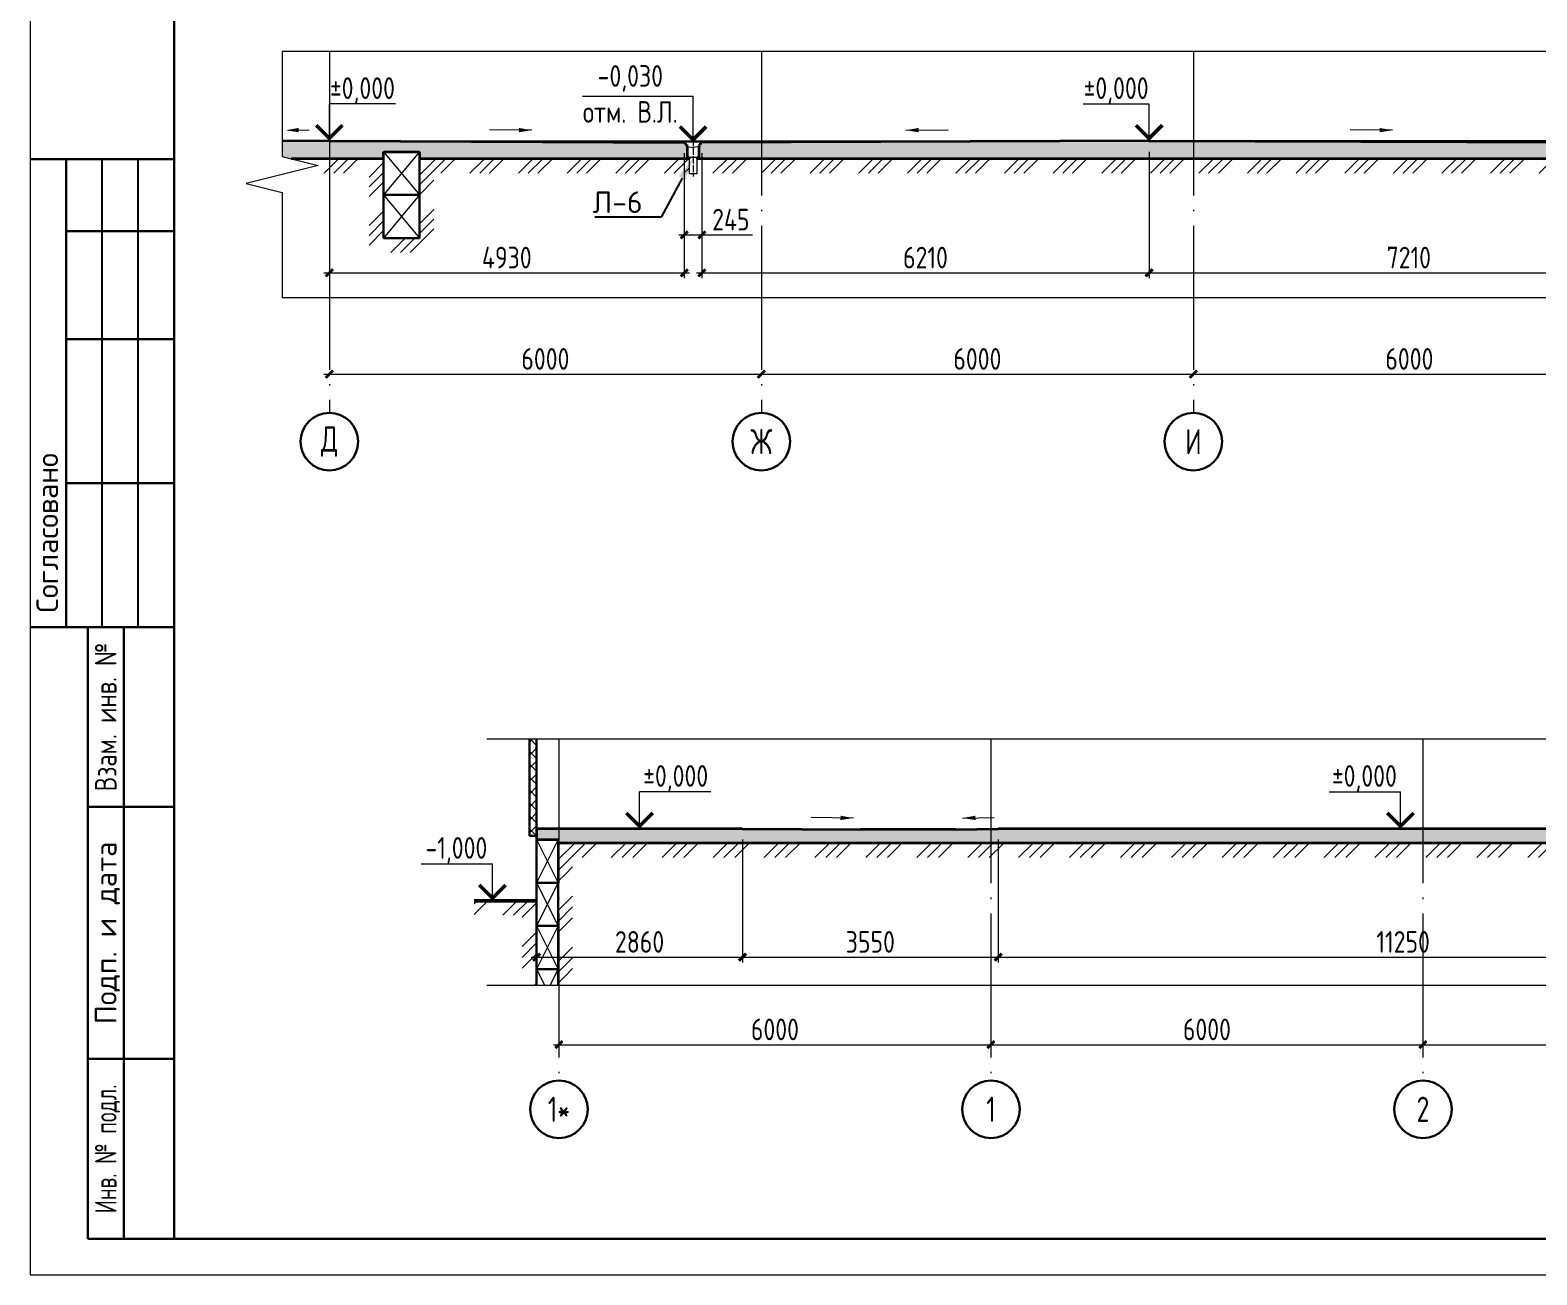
# Model space of a CAD drawing. Extents: x -965262 to 1142518, y -357520 to 71675.
# Drawn here: x 179668 to 200595, y -240088 to -222796 of the extents above; entities that cross this region are included whole.
import ezdxf
from ezdxf import colors
from ezdxf.entities.mleader import LeaderData, LeaderLine
from ezdxf.enums import TextEntityAlignment as Align
from ezdxf.math import Vec2, Vec3

# ---------------------------------------------------------------- set-up
doc = ezdxf.new("R2010")
doc.units = 0
doc.header["$LTSCALE"] = 10
doc.linetypes.add('DOTE', pattern=[2.42, 2, -0.2, 0.02, -0.2])
doc.layers.get('0').update_dxf_attribs({"linetype": 'CONTINUOUS', "lineweight": 30})
doc.layers.get('Defpoints').update_dxf_attribs({"linetype": 'CONTINUOUS'})
doc.layers.add('DOTE', color=7, linetype='DOTE', lineweight=9)
doc.layers.add('полы', color=3, linetype='CONTINUOUS', lineweight=35)
doc.styles.add('GOST 2.304', font='isocpeur.ttf', dxfattribs={"width": 0.75, "height": 250})
doc.styles.get("Standard").update_dxf_attribs({"font": 'isocpeur.ttf', "height": 300})
doc.styles.add('ГОСТ 2м', font='isocpeur.ttf', dxfattribs={"width": 0.8, "height": 250})
doc.dimstyles.new('ГОСТ 2м', dxfattribs={"dimtxt": 250, "dimasz": 100, "dimexe": 75, "dimexo": 150, "dimgap": 62.5, "dimtad": 1, "dimdec": 0, "dimtxsty": 'ГОСТ 2м', "dimblk": 'ARCHTICK', "dimcen": 150, "dimdle": 75, "dimclrd": 256, "dimclre": 256, "dimclrt": 256, "dimadec": 0, "dimazin": 0, "dimtfac": 1, "dimtdec": 0, "dimtmove": 0, "dimatfit": 3, "dimldrblk": 'OBLIQUE', "dimfxl": 1, "dimlwd": 15, "dimlwe": 15, "dimarcsym": 0})
pattern_1 = [(45, (-2833967.2, -81793.83), (707.10678, -4e-14), [1000]), (45, (-2833817.2, -81793.83), (707.10678, -4e-14), [1000]), (45, (-2833667.2, -81793.83), (707.10678, -4e-14), [1000])]

# ---------------------------------------------------------------- blocks, each defined once
blk = doc.blocks.new('_ArchTick')
at = {"color": 0, "linetype": 'ByBlock', "lineweight": 0, "const_width": 0.4}
blk.add_lwpolyline([(-0.5, -0.5), (0.5, 0.5)], dxfattribs=at)
blk = doc.blocks.new('*D1650')
at = {"lineweight": 15, "ltscale": 100, "transparency": 16777216}
for p, q in [((198937, -236890), (205087, -236890)), ((199012, -236740), (199012, -236815)), ((205012, -236740), (205012, -236815))]:
    blk.add_line(p, q, dxfattribs=at)
at = {"layer": 'Defpoints', "color": 0, "lineweight": 15, "ltscale": 100, "transparency": 16777216}
for p in [(199012, -236890), (205012, -236890), (205012, -236890)]:
    blk.add_point(p, dxfattribs=at)
at = {"lineweight": 15, "ltscale": 100, "transparency": 16777216, "xscale": 100, "yscale": 100, "zscale": 100, "rotation": 180}
blk.add_blockref('_ArchTick', (199012, -236890), dxfattribs=at)
at = {"lineweight": 15, "ltscale": 100, "transparency": 16777216, "xscale": 100, "yscale": 100, "zscale": 100}
blk.add_blockref('_ArchTick', (205012, -236890), dxfattribs=at)
at = {"lineweight": 15, "ltscale": 100, "transparency": 16777216, "insert": (202012, -236678), "char_height": 250, "attachment_point": 5, "style": 'ГОСТ 2м'}
blk.add_mtext('{\\H1.2x;6000}', dxfattribs=at)
blk = doc.blocks.new('_Oblique')
at = {"color": 0, "linetype": 'ByBlock', "lineweight": -2}
blk.add_line((-0.5, -0.5), (0.5, 0.5), dxfattribs=at)
blk = doc.blocks.new('*D1651')
at = {"lineweight": 15, "ltscale": 100, "transparency": 16777216}
for p, q in [((192937, -236890), (199087, -236890)), ((193012, -236740), (193012, -236815)), ((199012, -236740), (199012, -236815))]:
    blk.add_line(p, q, dxfattribs=at)
at = {"layer": 'Defpoints', "color": 0, "lineweight": 15, "ltscale": 100, "transparency": 16777216}
for p in [(193012, -236890), (199012, -236890), (199012, -236890)]:
    blk.add_point(p, dxfattribs=at)
at = {"lineweight": 15, "ltscale": 100, "transparency": 16777216, "xscale": 100, "yscale": 100, "zscale": 100, "rotation": 180}
blk.add_blockref('_ArchTick', (193012, -236890), dxfattribs=at)
at = {"lineweight": 15, "ltscale": 100, "transparency": 16777216, "xscale": 100, "yscale": 100, "zscale": 100}
blk.add_blockref('_ArchTick', (199012, -236890), dxfattribs=at)
at = {"lineweight": 15, "ltscale": 100, "transparency": 16777216, "insert": (196012, -236678), "char_height": 250, "attachment_point": 5, "style": 'ГОСТ 2м'}
blk.add_mtext('{\\H1.2x;6000}', dxfattribs=at)
blk = doc.blocks.new('*D1652')
at = {"lineweight": 15, "ltscale": 100, "transparency": 16777216}
for p, q in [((186937, -236890), (193087, -236890)), ((187012, -236740), (187012, -236815)), ((193012, -236740), (193012, -236815))]:
    blk.add_line(p, q, dxfattribs=at)
at = {"layer": 'Defpoints', "color": 0, "lineweight": 15, "ltscale": 100, "transparency": 16777216}
for p in [(187012, -236890), (193012, -236890), (193012, -236890)]:
    blk.add_point(p, dxfattribs=at)
at = {"lineweight": 15, "ltscale": 100, "transparency": 16777216, "xscale": 100, "yscale": 100, "zscale": 100, "rotation": 180}
blk.add_blockref('_ArchTick', (187012, -236890), dxfattribs=at)
at = {"lineweight": 15, "ltscale": 100, "transparency": 16777216, "xscale": 100, "yscale": 100, "zscale": 100}
blk.add_blockref('_ArchTick', (193012, -236890), dxfattribs=at)
at = {"lineweight": 15, "ltscale": 100, "transparency": 16777216, "insert": (190012, -236678), "char_height": 250, "attachment_point": 5, "style": 'ГОСТ 2м'}
blk.add_mtext('{\\H1.2x;6000}', dxfattribs=at)
blk = doc.blocks.new('*D1670')
at = {"lineweight": 15, "ltscale": 50, "transparency": 16777216}
for p, q in [((193113, -234039), (193113, -235749)), ((204362, -234039), (204362, -235749)), ((193038, -235674), (204437, -235674))]:
    blk.add_line(p, q, dxfattribs=at)
at = {"layer": 'Defpoints', "color": 0, "lineweight": 15, "ltscale": 50, "transparency": 16777216}
for p in [(193113, -233889, 5265), (204362, -233889, 2278), (204362, -235674)]:
    blk.add_point(p, dxfattribs=at)
at = {"lineweight": 15, "ltscale": 50, "transparency": 16777216, "xscale": 100, "yscale": 100, "zscale": 100, "rotation": 180}
blk.add_blockref('_ArchTick', (193113, -235674), dxfattribs=at)
at = {"lineweight": 15, "ltscale": 50, "transparency": 16777216, "xscale": 100, "yscale": 100, "zscale": 100}
blk.add_blockref('_ArchTick', (204362, -235674), dxfattribs=at)
at = {"lineweight": 15, "ltscale": 50, "transparency": 16777216, "insert": (198737, -235462), "char_height": 250, "attachment_point": 5, "style": 'ГОСТ 2м'}
blk.add_mtext('{\\H1.2x;11250}', dxfattribs=at)
blk = doc.blocks.new('*D1671')
at = {"lineweight": 15, "ltscale": 50, "transparency": 16777216}
for p, q in [((189562, -234039), (189562, -235749)), ((193113, -234039), (193113, -235749)), ((189487, -235674), (193188, -235674))]:
    blk.add_line(p, q, dxfattribs=at)
at = {"layer": 'Defpoints', "color": 0, "lineweight": 15, "ltscale": 50, "transparency": 16777216}
for p in [(189562, -233889, 3260), (193113, -233889, 3260), (193113, -235674)]:
    blk.add_point(p, dxfattribs=at)
at = {"lineweight": 15, "ltscale": 50, "transparency": 16777216, "xscale": 100, "yscale": 100, "zscale": 100, "rotation": 180}
blk.add_blockref('_ArchTick', (189562, -235674), dxfattribs=at)
at = {"lineweight": 15, "ltscale": 50, "transparency": 16777216, "xscale": 100, "yscale": 100, "zscale": 100}
blk.add_blockref('_ArchTick', (193113, -235674), dxfattribs=at)
at = {"lineweight": 15, "ltscale": 50, "transparency": 16777216, "insert": (191337, -235462), "char_height": 250, "attachment_point": 5, "style": 'ГОСТ 2м'}
blk.add_mtext('{\\H1.2x;3550}', dxfattribs=at)
blk = doc.blocks.new('*D1672')
at = {"lineweight": 15, "ltscale": 50, "transparency": 16777216}
for p, q in [((186702, -234039), (186702, -235749)), ((189562, -234039), (189562, -235749)), ((186627, -235674), (189637, -235674))]:
    blk.add_line(p, q, dxfattribs=at)
at = {"layer": 'Defpoints', "color": 0, "lineweight": 15, "ltscale": 50, "transparency": 16777216}
for p in [(186702, -233889, 4024), (189562, -233889, 3260), (189562, -235674)]:
    blk.add_point(p, dxfattribs=at)
at = {"lineweight": 15, "ltscale": 50, "transparency": 16777216, "xscale": 100, "yscale": 100, "zscale": 100, "rotation": 180}
blk.add_blockref('_ArchTick', (186702, -235674), dxfattribs=at)
at = {"lineweight": 15, "ltscale": 50, "transparency": 16777216, "xscale": 100, "yscale": 100, "zscale": 100}
blk.add_blockref('_ArchTick', (189562, -235674), dxfattribs=at)
at = {"lineweight": 15, "ltscale": 50, "transparency": 16777216, "insert": (188132, -235462), "char_height": 250, "attachment_point": 5, "style": 'ГОСТ 2м'}
blk.add_mtext('{\\H1.2x;2860}', dxfattribs=at)
blk = doc.blocks.new('*D1740')
at = {"lineweight": 15, "transparency": 16777216}
for p, q in [((183824, -227426), (183824, -227501)), ((189824, -227426), (189824, -227501)), ((183749, -227576), (189899, -227576))]:
    blk.add_line(p, q, dxfattribs=at)
at = {"layer": 'Defpoints', "color": 0, "lineweight": 15, "transparency": 16777216}
for p in [(183824, -227576), (189824, -227576), (189824, -227576)]:
    blk.add_point(p, dxfattribs=at)
at = {"lineweight": 15, "transparency": 16777216, "xscale": 100, "yscale": 100, "zscale": 100, "rotation": 180}
blk.add_blockref('_ArchTick', (183824, -227576), dxfattribs=at)
at = {"lineweight": 15, "transparency": 16777216, "xscale": 100, "yscale": 100, "zscale": 100}
blk.add_blockref('_ArchTick', (189824, -227576), dxfattribs=at)
at = {"lineweight": 15, "transparency": 16777216, "insert": (186824, -227363), "char_height": 250, "attachment_point": 5, "style": 'ГОСТ 2м'}
blk.add_mtext('{\\H1.2x;6000}', dxfattribs=at)
blk = doc.blocks.new('*D1742')
at = {"lineweight": 15, "transparency": 16777216}
for p, q in [((189824, -227426), (189824, -227501)), ((195824, -227426), (195824, -227501)), ((189749, -227576), (195899, -227576))]:
    blk.add_line(p, q, dxfattribs=at)
at = {"layer": 'Defpoints', "color": 0, "lineweight": 15, "transparency": 16777216}
for p in [(189824, -227576), (195824, -227576), (195824, -227576)]:
    blk.add_point(p, dxfattribs=at)
at = {"lineweight": 15, "transparency": 16777216, "xscale": 100, "yscale": 100, "zscale": 100, "rotation": 180}
blk.add_blockref('_ArchTick', (189824, -227576), dxfattribs=at)
at = {"lineweight": 15, "transparency": 16777216, "xscale": 100, "yscale": 100, "zscale": 100}
blk.add_blockref('_ArchTick', (195824, -227576), dxfattribs=at)
at = {"lineweight": 15, "transparency": 16777216, "insert": (192824, -227363), "char_height": 250, "attachment_point": 5, "style": 'ГОСТ 2м'}
blk.add_mtext('{\\H1.2x;6000}', dxfattribs=at)
blk = doc.blocks.new('*D1743')
at = {"lineweight": 15, "transparency": 16777216}
for p, q in [((195824, -227426), (195824, -227501)), ((201824, -227426), (201824, -227501)), ((195749, -227576), (201899, -227576))]:
    blk.add_line(p, q, dxfattribs=at)
at = {"layer": 'Defpoints', "color": 0, "lineweight": 15, "transparency": 16777216}
for p in [(195824, -227576), (201824, -227576), (201824, -227576)]:
    blk.add_point(p, dxfattribs=at)
at = {"lineweight": 15, "transparency": 16777216, "xscale": 100, "yscale": 100, "zscale": 100, "rotation": 180}
blk.add_blockref('_ArchTick', (195824, -227576), dxfattribs=at)
at = {"lineweight": 15, "transparency": 16777216, "xscale": 100, "yscale": 100, "zscale": 100}
blk.add_blockref('_ArchTick', (201824, -227576), dxfattribs=at)
at = {"lineweight": 15, "transparency": 16777216, "insert": (198824, -227363), "char_height": 250, "attachment_point": 5, "style": 'ГОСТ 2м'}
blk.add_mtext('{\\H1.2x;6000}', dxfattribs=at)
blk = doc.blocks.new('*D1747')
at = {"lineweight": 15, "ltscale": 50, "transparency": 16777216}
for p, q in [((188997, -224505), (188997, -226243)), ((195209, -224485), (195209, -226243)), ((188922, -226168), (195284, -226168))]:
    blk.add_line(p, q, dxfattribs=at)
at = {"layer": 'Defpoints', "color": 0, "lineweight": 15, "ltscale": 50, "transparency": 16777216}
for p in [(195209, -224335), (188997, -224355), (195209, -226168)]:
    blk.add_point(p, dxfattribs=at)
at = {"lineweight": 15, "ltscale": 50, "transparency": 16777216, "xscale": 100, "yscale": 100, "zscale": 100, "rotation": 180}
blk.add_blockref('_ArchTick', (188997, -226168), dxfattribs=at)
at = {"lineweight": 15, "ltscale": 50, "transparency": 16777216, "xscale": 100, "yscale": 100, "zscale": 100}
blk.add_blockref('_ArchTick', (195209, -226168), dxfattribs=at)
at = {"lineweight": 15, "ltscale": 50, "transparency": 16777216, "insert": (192103, -225955), "char_height": 250, "attachment_point": 5, "style": 'ГОСТ 2м'}
blk.add_mtext('{\\H1.2x;6210}', dxfattribs=at)
blk = doc.blocks.new('*D1748')
at = {"lineweight": 15, "ltscale": 50, "transparency": 16777216}
for p, q in [((195209, -224485), (195209, -226243)), ((202422, -224505), (202422, -226243)), ((195134, -226168), (202497, -226168))]:
    blk.add_line(p, q, dxfattribs=at)
at = {"layer": 'Defpoints', "color": 0, "lineweight": 15, "ltscale": 50, "transparency": 16777216}
for p in [(195209, -224335), (202422, -224355), (202422, -226168)]:
    blk.add_point(p, dxfattribs=at)
at = {"lineweight": 15, "ltscale": 50, "transparency": 16777216, "xscale": 100, "yscale": 100, "zscale": 100, "rotation": 180}
blk.add_blockref('_ArchTick', (195209, -226168), dxfattribs=at)
at = {"lineweight": 15, "ltscale": 50, "transparency": 16777216, "xscale": 100, "yscale": 100, "zscale": 100}
blk.add_blockref('_ArchTick', (202422, -226168), dxfattribs=at)
at = {"lineweight": 15, "ltscale": 50, "transparency": 16777216, "insert": (198816, -225955), "char_height": 250, "attachment_point": 5, "style": 'ГОСТ 2м'}
blk.add_mtext('{\\H1.2x;7210}', dxfattribs=at)
blk = doc.blocks.new('Тр-1-1')
at = {"lineweight": 15, "ltscale": 50}
for p, q in [((-899310, 883741), (-899310, 883731)), ((-899293, 883731), (-899293, 883711)), ((-899273, 883711), (-899273, 883681)), ((-899103, 883711), (-899103, 883681)), ((-899083, 883731), (-899083, 883711)), ((-899065, 883741), (-899065, 883731))]:
    blk.add_line(p, q, dxfattribs=at)
at = {"lineweight": 15, "ltscale": 10}
for p, q in [((-899065, 883741), (-899310, 883741)), ((-899310, 883731), (-899293, 883731)), ((-899293, 883711), (-899273, 883711)), ((-899083, 883711), (-899103, 883711)), ((-899083, 883731), (-899065, 883731))]:
    blk.add_line(p, q, dxfattribs=at)
at = {"lineweight": 15, "ltscale": 2.5}
for p in [(-899273, 883681), (-899103, 883681)]:
    blk.add_line(p, (-899188, 883671), dxfattribs=at)
at = {"lineweight": 15}
for p, q in [((-899268, 883680), (-899268, 883530)), ((-899108, 883680), (-899108, 883530)), ((-899108, 883530), (-899268, 883530)), ((-899243, 883530), (-899243, 883303)), ((-899133, 883530), (-899133, 883303)), ((-899133, 883303), (-899243, 883303))]:
    blk.add_line(p, q, dxfattribs=at)
at = {"layer": 'DOTE', "ltscale": 5}
blk.add_line((-899188, 883789), (-899188, 883265), dxfattribs=at)
blk = doc.blocks.new('*D1752')
at = {"lineweight": 15, "ltscale": 50, "transparency": 16777216}
for p, q in [((188752, -224505), (188752, -225715)), ((188997, -224505), (188997, -225715)), ((188677, -225640), (188997, -225640)), ((188997, -225640), (189702, -225640))]:
    blk.add_line(p, q, dxfattribs=at)
at = {"layer": 'Defpoints', "color": 0, "lineweight": 15, "ltscale": 50, "transparency": 16777216}
for p in [(188752, -224355, 76), (188997, -224355, 76), (188997, -225640)]:
    blk.add_point(p, dxfattribs=at)
at = {"lineweight": 15, "ltscale": 50, "transparency": 16777216, "xscale": 100, "yscale": 100, "zscale": 100, "rotation": 180}
blk.add_blockref('_ArchTick', (188752, -225640), dxfattribs=at)
at = {"lineweight": 15, "ltscale": 50, "transparency": 16777216, "xscale": 100, "yscale": 100, "zscale": 100}
blk.add_blockref('_ArchTick', (188997, -225640), dxfattribs=at)
at = {"lineweight": 15, "ltscale": 50, "transparency": 16777216, "insert": (189400, -225428), "char_height": 250, "attachment_point": 5, "style": 'ГОСТ 2м'}
blk.add_mtext('{\\H1.2x;245}', dxfattribs=at)
blk = doc.blocks.new('*D1753')
at = {"lineweight": 15, "ltscale": 50, "transparency": 16777216}
for p, q in [((183824, -224485), (183824, -226243)), ((188752, -224505), (188752, -226243)), ((183749, -226168), (188827, -226168))]:
    blk.add_line(p, q, dxfattribs=at)
at = {"layer": 'Defpoints', "color": 0, "lineweight": 15, "ltscale": 50, "transparency": 16777216}
for p in [(183824, -224335, 1451), (188752, -224355), (188752, -226168)]:
    blk.add_point(p, dxfattribs=at)
at = {"lineweight": 15, "ltscale": 50, "transparency": 16777216, "xscale": 100, "yscale": 100, "zscale": 100, "rotation": 180}
blk.add_blockref('_ArchTick', (183824, -226168), dxfattribs=at)
at = {"lineweight": 15, "ltscale": 50, "transparency": 16777216, "xscale": 100, "yscale": 100, "zscale": 100}
blk.add_blockref('_ArchTick', (188752, -226168), dxfattribs=at)
at = {"lineweight": 15, "ltscale": 50, "transparency": 16777216, "insert": (186288, -225955), "char_height": 250, "attachment_point": 5, "style": 'ГОСТ 2м'}
blk.add_mtext('{\\H1.2x;4930}', dxfattribs=at)

msp = doc.modelspace()

# ---------------------------------------------------------------- hatches: boundary and pattern name
at = {"lineweight": 0, "ltscale": 50}
h = msp.add_hatch(dxfattribs=at)
h.set_pattern_fill('MCSHATCHBG', color=256, scale=30, style=0, pattern_type=2)
h.set_pattern_definition([(45, (983039, -1229771.54), (-337.49995, 337.49995), []), (45, (983174, -1229771.54), (-337.49995, 337.49995), []), (45, (982634, -1229771.54), (-337.49995, 337.49995), [])])
h.paths.add_polyline_path([(183667.2, -224784.6), (183667.2, -224584.6), (184574.3, -224584.6), (184574.3, -225684.6), (185074.3, -225684.6), (185074.3, -224584.6), (188819.8, -224584.6), (188819.8, -224784.6), (185274.3, -224784.6), (185274.3, -225884.6), (184374.3, -225884.6), (184374.3, -224784.6)])
h.paths.add_polyline_path([(188929.8, -224784.6), (202514.8, -224784.6), (202514.8, -224584.6), (188929.8, -224584.6)])
h.paths.add_polyline_path([(202674.8, -224784.6), (210744.8, -224784.6), (210744.8, -224584.6), (202674.8, -224584.6)])
h.paths.add_polyline_path([(210904.8, -224784.6), (210904.8, -224584.6), (219859.3, -224584.6), (219859.3, -226513.6), (219659.3, -226513.6), (219659.3, -224784.6), (210904.8, -224784.6)])
h.paths.add_polyline_path([(220159.3, -226513.6), (220159.3, -224534.6), (221560.2, -224534.6), (221560.2, -224734.6), (220359.3, -224734.6), (220359.3, -226513.6)])
at = {"lineweight": 15, "ltscale": 50}
h = msp.add_hatch(dxfattribs=at)
h.set_pattern_fill('ANSI37', color=256, scale=40, style=0)
h.set_pattern_definition([(45, (-2833967.18, -81793.83), (-89.802561, 89.802561), []), (135, (-2833967.18, -81793.83), (-89.802561, -89.802561), [])])
h.paths.add_polyline_path([(186702.4, -232647.3), (186602.4, -232647.3), (186602.4, -233989.3), (186702.4, -233989.3)])
h = msp.add_hatch(dxfattribs=at)
h.set_pattern_fill('ANSI35', color=3, scale=40, angle=90, style=0)
h.set_pattern_definition([(135, (-2833967.18, -81793.83), (-179.605122, -179.605122), []), (135, (-2833967.18, -81614.22), (-179.605122, -179.605122), [317.5, -63.5, 0, -63.5])])
h.paths.add_polyline_path([(215444.3, -235169.9), (215439.3, -235169.3), (215439.3, -235139.3), (215419.3, -235139.3), (215419.3, -235119.3), (215401.8, -235119.3), (215401.8, -235109.3), (212812.8, -235089.3), (212812.8, -235289.3), (215444.3, -235289.3)])
h.paths.add_polyline_path([(217012.4, -235102.6), (215646.8, -235109.3), (215646.8, -235119.3), (215629.3, -235119.3), (215629.3, -235139.3), (215609.3, -235139.3), (215609.3, -235169.3), (215604.3, -235169.9), (215604.3, -235289.3), (217012.4, -235289.3)])
h.paths.add_polyline_path([(219762.8, -235089.3), (219762.8, -235089.3), (217012.4, -235102.6), (217012.4, -235289.3), (219762.8, -235289.3)], flags=17)
h.paths.add_polyline_path([(236632.8, -233969.9), (236627.8, -233969.3), (236627.8, -233939.3), (236607.8, -233939.3), (236607.8, -233919.3), (236590.3, -233919.3), (236590.3, -233909.3), (234912.4, -233889.3), (233335.3, -233909.3), (233335.3, -233919.3), (233317.8, -233919.3), (233317.8, -233939.3), (233297.8, -233939.3), (233297.8, -233969.3), (233292.8, -233969.9), (233292.8, -234089.3), (236632.8, -234089.3)])
h.paths.add_polyline_path([(215444.3, -235169.9), (215439.3, -235169.3), (215439.3, -235139.3), (215419.3, -235139.3), (215419.3, -235119.3), (215401.8, -235119.3), (215401.8, -235109.3), (212812.8, -235089.3), (212812.8, -235289.3), (215444.3, -235289.3)])
h.paths.add_polyline_path([(217012.4, -235102.6), (215646.8, -235109.3), (215646.8, -235119.3), (215629.3, -235119.3), (215629.3, -235139.3), (215609.3, -235139.3), (215609.3, -235169.3), (215604.3, -235169.9), (215604.3, -235289.3), (217012.4, -235289.3)], flags=17)
h.paths.add_polyline_path([(219762.8, -235089.3), (219762.8, -235089.3), (217012.4, -235102.6), (217012.4, -235289.3), (219762.8, -235289.3)])
h.paths.add_polyline_path([(212836.8, -233889.3), (207382.4, -233889.3), (206181, -233909.3), (206181, -233919.3), (206163.5, -233919.3), (206163.5, -233939.3), (206143.5, -233939.3), (206143.5, -233969.3), (206138.5, -233969.9), (206138.5, -234089.3), (212512.8, -234089.3), (212512.8, -234039.3), (212836.8, -234039.3)])
h.paths.add_polyline_path([(186702.4, -233889.3), (189562.4, -233889.3), (191199.8, -233902.8), (192520.9, -233902.8), (193112.5, -233889.3), (204287.4, -233889.3), (205936, -233909.3), (205936, -233919.3), (205953.5, -233919.3), (205953.5, -233939.3), (205973.5, -233939.3), (205973.5, -233969.3), (205978.5, -233969.9), (205978.5, -234089.3), (187002.4, -234089.3), (187002.4, -234039.3), (186702.4, -234039.3)])
h.paths.add_polyline_path([(219736.8, -234039.3), (219736.8, -233889.3), (226262.4, -233889.3), (227112.9, -233902.8), (228233.2, -233902.8), (229212.5, -233889.3), (231272.8, -233889.3), (233090.3, -233909.3), (233090.3, -233919.3), (233107.8, -233919.3), (233107.8, -233939.3), (233127.8, -233939.3), (233127.8, -233969.3), (233132.8, -233969.9), (233132.8, -234089.3), (220036.8, -234089.3), (220036.8, -234039.3)])
h.paths.add_polyline_path([(236792.8, -234089.3), (236792.8, -233969.9), (236797.8, -233969.3), (236797.8, -233939.3), (236817.8, -233939.3), (236817.8, -233919.3), (236835.3, -233919.3), (236835.3, -233909.3), (240822.4, -233889.3), (240822.4, -234039.3), (240522.4, -234039.3), (240522.4, -234089.3)])
at = {"linetype": 'Continuous', "lineweight": 15}
h = msp.add_hatch(dxfattribs=at)
h.set_pattern_fill('GOST_GROUND', color=256, scale=50, style=0)
h.set_pattern_definition(pattern_1)
h.paths.add_polyline_path([(240522.4, -236068.4), (240522.4, -234089.3), (236792.8, -234089.3), (236792.8, -234119.9), (236767.8, -234119.9), (236767.8, -234319.9), (236657.8, -234319.9), (236657.8, -234119.9), (236632.8, -234119.9), (236632.8, -234089.3), (233292.8, -234089.3), (233292.8, -234119.9), (233267.8, -234119.9), (233267.8, -234319.9), (233157.8, -234319.9), (233157.8, -234119.9), (233132.8, -234119.9), (233132.8, -234089.3), (220036.8, -234089.3), (220036.8, -235839.3), (219736.8, -235839.3), (219736.8, -235289.3), (215604.3, -235289.3), (215604.3, -235319.9), (215579.3, -235319.9), (215579.3, -235519.9), (215469.3, -235519.9), (215469.3, -235319.9), (215444.3, -235319.9), (215444.3, -235289.3), (212836.8, -235289.3), (212836.8, -235839.3), (212536.8, -235839.3), (212536.8, -234089.3), (206138.5, -234089.3), (206138.5, -234119.9), (206113.5, -234119.9), (206113.5, -234319.9), (206003.5, -234319.9), (206003.5, -234119.9), (205978.5, -234119.9), (205978.5, -234089.3), (187002.4, -234089.3), (187002.4, -236068.4), (187202.4, -236068.4), (187202.4, -234289.3), (205778.5, -234289.3), (205778.5, -234319.9), (205803.5, -234289.3), (205803.5, -234319.9), (206313.5, -234319.9), (206313.5, -234319.9), (206338.5, -234319.9), (206338.5, -234289.3), (212336.8, -234289.3), (212336.8, -236039.3), (213036.8, -236039.3), (213036.8, -235489.3), (215244.3, -235489.3), (215244.3, -235519.9), (215269.3, -235519.9), (215269.3, -235519.9), (215779.3, -235519.9), (215779.3, -235519.9), (215804.3, -235519.9), (215804.3, -235489.3), (219536.8, -235489.3), (219536.8, -236039.3), (220236.8, -236039.3), (220236.8, -234289.3), (232932.8, -234289.3), (232932.8, -234319.9), (232957.8, -234319.9), (232957.8, -234319.9), (233467.8, -234319.9), (233467.8, -234319.9), (233492.8, -234319.9), (233492.8, -234289.3), (236432.8, -234289.3), (236432.8, -234319.9), (236457.8, -234319.9), (236457.8, -234319.9), (236967.8, -234319.9), (236967.8, -234319.9), (236992.8, -234319.9), (236992.8, -234289.3), (240322.4, -234289.3), (240322.4, -236068.4)])
at = {"linetype": 'Continuous', "lineweight": 15, "ltscale": 100}
h = msp.add_hatch(dxfattribs=at)
h.set_pattern_fill('GOST_GROUND', color=256, scale=50, style=0)
h.set_pattern_definition(pattern_1)
h.paths.add_polyline_path([(186702.4, -236068.4), (186702.4, -234889.3), (185833.7, -234889.3), (185833.7, -235089.3), (186502.4, -235089.3), (186502.4, -236068.4)], flags=0)
at = {"layer": 'полы', "lineweight": 0, "ltscale": 100}
h = msp.add_hatch(dxfattribs=at)
h.set_pattern_fill('ANSI35', color=256, scale=20, angle=90, style=0)
h.set_pattern_definition([(135, (-2733954.96, -32434.33), (-89.802561, -89.802561), []), (135, (-2733954.96, -32344.53), (-89.802561, -89.802561), [158.75, -31.75, 0, -31.75])])
h.paths.add_polyline_path([(183167.2, -224584.6), (183167.2, -224337.6), (183824.3, -224334.6), (188752.3, -224354.6), (188752.3, -224364.6), (188769.8, -224364.6), (188769.8, -224384.6), (188789.8, -224384.6), (188789.8, -224414.6), (188794.8, -224415.2), (188794.8, -224565.2), (188819.8, -224565.2), (188819.8, -224584.6), (185074.3, -224584.6), (185074.3, -224484.6), (184574.3, -224484.6), (184574.3, -224584.6)])
h.paths.add_polyline_path([(188929.8, -224584.6), (188929.8, -224565.2), (188954.8, -224565.2), (188954.8, -224415.2), (188959.8, -224414.6), (188959.8, -224384.6), (188979.8, -224384.6), (188979.8, -224364.6), (188997.3, -224364.6), (188997.3, -224354.6), (195209.3, -224334.6), (202422.3, -224354.6), (202422.3, -224364.6), (202439.8, -224364.6), (202439.8, -224384.6), (202459.8, -224384.6), (202459.8, -224414.6), (202494.8, -224418.7), (202494.8, -224565.2), (202514.8, -224565.2), (202514.8, -224584.6)])
h.paths.add_polyline_path([(202674.8, -224584.6), (202674.8, -224565.2), (202694.8, -224565.2), (202694.8, -224418.7), (202729.8, -224414.6), (202729.8, -224384.6), (202749.8, -224384.6), (202749.8, -224364.6), (202767.3, -224364.6), (202767.3, -224354.6), (207499.3, -224334.6), (210652.3, -224384.6), (210652.3, -224394.6), (210669.8, -224394.6), (210669.8, -224414.6), (210689.8, -224414.6), (210689.8, -224444.6), (210724.8, -224448.7), (210724.8, -224584.6)])
h.paths.add_polyline_path([(210924.8, -224584.6), (210924.8, -224448.7), (210959.8, -224444.6), (210959.8, -224414.6), (210979.8, -224414.6), (210979.8, -224394.6), (210997.3, -224394.6), (210997.3, -224384.6), (214049.3, -224334.6), (220159.3, -224334.6), (220159.3, -224484.6), (219859.3, -224484.6), (219859.3, -224584.6)])
h.paths.add_polyline_path([(183167.2, -224584.6), (183167.2, -224553.1), (183293.2, -224584.6)], flags=16)

# ---------------------------------------------------------------- linework, layer by layer
at = {"color": 5, "lineweight": 15, "ltscale": 50}
for p, q in [((201963.2, -223092.6, 13061.6), (183167.2, -223092.6, 13061.6)), ((183167.2, -223092.6, 13061.6), (183167.2, -224553.1, 13061.6)), ((183167.2, -225053.1, 13061.6), (183167.2, -226513.6, 13061.6)), ((201963.2, -226513.6, 13061.6), (183167.2, -226513.6, 13061.6)), ((213536.2, -232647.3, 13061.6), (186009.6, -232647.3, 13061.6))]:
    msp.add_line(p, q, dxfattribs=at)
at = {"lineweight": 15}
for p, q in [((183824.3, -224334.6, 13061.6), (183824.3, -223821.5, 13061.6)), ((188874.8, -224354.6, 13061.6), (188874.8, -223715, 13061.6)), ((195209.3, -224334.6, 13061.6), (195209.3, -223821.5, 13061.6)), ((184575.1, -224484.6, 14512.9), (185075.1, -225084.6, 14492.9)), ((185075.1, -224484.6, 14512.9), (184575.1, -225084.6, 14492.9)), ((184575.1, -225084.6, 14492.9), (185075.1, -225684.6, 14472.9)), ((185075.1, -225084.6, 14492.9), (184575.1, -225684.6, 14472.9)), ((188132.4, -233889.3, 16703.6), (188132.4, -233376.2, 16703.6)), ((198700, -233889.3, 16833.3), (198700, -233376.2, 16833.3)), ((186702.4, -234039.3, 16321.4), (187002.4, -234639.3, 16321.4)), ((187002.4, -234039.3, 16321.4), (186702.4, -234639.3, 16321.4)), ((186088.7, -234889.3, 13061.6), (186088.7, -234376.2, 13061.6)), ((186702.4, -234639.3, 16321.4), (187002.4, -235239.3, 16321.4)), ((187002.4, -234639.3, 16321.4), (186702.4, -235239.3, 16321.4)), ((186702.4, -235239.3, 16321.4), (187002.4, -235839.3, 16321.4)), ((187002.4, -235239.3, 16321.4), (186702.4, -235839.3, 16321.4)), ((186702.4, -235839.3, 16321.4), (186817, -236068.4, 16321.4)), ((187002.4, -235839.3, 16321.4), (186887.8, -236068.4, 16321.4))]:
    msp.add_line(p, q, dxfattribs=at)
at = {"lineweight": 15, "ltscale": 0.3}
for p, q in [((184742.4, -223821.5, 13061.6), (183824.3, -223821.5, 13061.6)), ((187341.2, -223715, 13061.6), (188874.8, -223715, 13061.6)), ((194291.2, -223821.5, 13061.6), (195209.3, -223821.5, 13061.6)), ((189120.9, -233376.2, 16703.6), (188132.4, -233376.2, 16703.6)), ((197711.4, -233376.2, 16833.3), (198700, -233376.2, 16833.3)), ((185100.2, -234376.2, 13061.6), (186088.7, -234376.2, 13061.6))]:
    msp.add_line(p, q, dxfattribs=at)
at = {"lineweight": 15, "ltscale": 50}
for p, q in [((183250.5, -224186.3, 10848.6), (183544.5, -224182.9, 10848.6)), ((186635.8, -224186.7, 10848.6), (186047.8, -224179.9, 10848.6)), ((191829, -224186.7, 10848.6), (192417, -224179.9, 10848.6)), ((198589.5, -224186.7, 10848.6), (198001.5, -224179.9, 10848.6)), ((191102.9, -233741.4, 14834), (190514.9, -233734.6, 14834)), ((192617.8, -233741.4, 14834), (193056.2, -233735.9, 14834))]:
    msp.add_line(p, q, dxfattribs=at)
at = {"ltscale": 100}
for p, q in [((184574.3, -224484.6, 14512.9), (184574.3, -225084.6, 14512.9)), ((185074.3, -224484.6, 14492.9), (185074.3, -225084.6, 14492.9)), ((184574.3, -225084.6, 14512.9), (184574.3, -225684.6, 14512.9)), ((185074.3, -225084.6, 14492.9), (185074.3, -225684.6, 14492.9))]:
    msp.add_line(p, q, dxfattribs=at)
at = {"ltscale": 50}
for p, q in [((185074.3, -224484.6, 14492.9), (184574.3, -224484.6, 14512.9)), ((185074.3, -225084.6, 14492.9), (184574.3, -225084.6, 14512.9)), ((185074.3, -225684.6, 14492.9), (184574.3, -225684.6, 14512.9)), ((186602.4, -232647.3, 16321.4), (186602.4, -233989.3, 16321.4)), ((186702.4, -232647.3, 16321.4), (186702.4, -233989.3, 16321.4)), ((186702.4, -233989.3, 16321.4), (186602.4, -233989.3, 16321.4)), ((187002.4, -234039.3, 16321.4), (186702.4, -234039.3, 16321.4)), ((186702.4, -234039.3, 16321.4), (186702.4, -236068.4, 16321.4)), ((187002.4, -234039.3, 16321.4), (187002.4, -236068.4, 16321.4)), ((187002.4, -234639.3, 16321.4), (186702.4, -234639.3, 16321.4)), ((187002.4, -235239.3, 16321.4), (186702.4, -235239.3, 16321.4)), ((187002.4, -235839.3, 16321.4), (186702.4, -235839.3, 16321.4))]:
    msp.add_line(p, q, dxfattribs=at)
for p, q in [((181667.6, -224587.8, 9801.8), (179667.6, -224587.8, 9801.8)), ((180167.6, -231087.8, 9801.8), (180167.6, -224587.8, 9801.8)), ((180167.6, -225587.8, 9801.8), (181667.6, -225587.8, 9801.8)), ((180167.6, -227087.8, 9801.8), (181667.6, -227087.8, 9801.8)), ((180167.6, -229087.8, 9801.8), (181667.6, -229087.8, 9801.8)), ((179667.6, -231087.8, 9801.8), (181667.6, -231087.8, 9801.8)), ((180467.6, -239587.8, 9801.8), (180467.6, -231087.8, 9801.8)), ((180967.6, -239587.8, 9801.8), (180967.6, -231087.8, 9801.8)), ((180467.6, -233587.8, 9801.8), (181667.6, -233587.8, 9801.8)), ((180467.6, -237087.8, 9801.8), (181667.6, -237087.8, 9801.8)), ((181667.6, -239587.8, 9801.8), (180467.6, -239587.8, 9801.8))]:
    msp.add_line(p, q)
at = {"lineweight": 25}
for p, q in [((180667.6, -231087.8, 9801.8), (180667.6, -224587.8, 9801.8)), ((181167.6, -231087.8, 9801.8), (181167.6, -224587.8, 9801.8))]:
    msp.add_line(p, q, dxfattribs=at)
at = {"lineweight": 50, "ltscale": 100, "extrusion": (0, 1, 0)}
msp.add_line((186702.4, -234889.3, 13061.6), (185833.7, -234889.3, 13061.6), dxfattribs=at)
at = {"color": 5, "lineweight": 0, "ltscale": 50}
msp.add_line((213536.2, -236068.4, 13061.6), (186009.6, -236068.4, 13061.6), dxfattribs=at)
at = {"lineweight": 15, "elevation": 9801.8}
msp.add_lwpolyline([(265267.6, -180687.8), (179667.6, -180687.8), (179667.6, -240087.8), (265267.6, -240087.8)], close=True, dxfattribs=at)
at = {"elevation": 9801.8}
msp.add_lwpolyline([(264767.6, -181187.8), (181667.6, -181187.8), (181667.6, -239587.8), (264767.6, -239587.8)], close=True, dxfattribs=at)
at = {"lineweight": 15, "const_width": 50}
for points, elevation in [([(183641.9, -224116.9), (183824.3, -224299.2), (184006.6, -224116.9)], 13061.6), ([(188692.4, -224136.9), (188874.8, -224319.2), (189057.1, -224136.9)], 13061.6), ([(195026.9, -224116.9), (195209.3, -224299.2), (195391.6, -224116.9)], 13061.6), ([(188314.7, -233671.6), (188132.4, -233853.9), (187950.1, -233671.6)], 16703.6), ([(198517.6, -233671.6), (198700, -233853.9), (198882.3, -233671.6)], 16833.3), ([(186271, -234671.6), (186088.7, -234853.9), (185906.4, -234671.6)], 13061.6)]:
    msp.add_lwpolyline(points, dxfattribs=dict(at, elevation=elevation))
at = {"color": 5, "lineweight": 15, "ltscale": 10, "elevation": 13061.6}
for points in [[(183667.2, -224678.1), (182667.2, -224928.1)], [(183167.2, -224553.1), (183667.2, -224678.1)], [(182667.2, -224928.1), (183167.2, -225053.1)]]:
    msp.add_lwpolyline(points, dxfattribs=at)
at = {"linetype": 'Continuous', "lineweight": 15, "elevation": 3259.8}
msp.add_lwpolyline([(187002.4, -236068.4), (187002.4, -234089.3), (205978.5, -234089.3)], dxfattribs=at)
at = {"linetype": 'Continuous', "lineweight": 15, "ltscale": 100, "elevation": 3259.8}
msp.add_lwpolyline([(185833.7, -234889.3), (186702.4, -234889.3), (186702.4, -236068.4)], dxfattribs=at)
at = {"lineweight": 15, "ltscale": 50}
for points in [[(183397.8, -224214.5, 10848.6), (183397.1, -224154.5, 10848.6), (183217.5, -224186.7, 10848.6)], [(186455.5, -224214.5, 10848.6), (186456.2, -224154.5, 10848.6), (186635.8, -224186.7, 10848.6)], [(192009.4, -224214.5, 10848.6), (192008.6, -224154.5, 10848.6), (191829, -224186.7, 10848.6)], [(198409.1, -224214.5, 10848.6), (198409.9, -224154.5, 10848.6), (198589.5, -224186.7, 10848.6)], [(190922.5, -233769.1, 14834), (190923.3, -233709.1, 14834), (191102.9, -233741.4, 14834)], [(192798.2, -233769.1, 14834), (192797.4, -233709.1, 14834), (192617.8, -233741.4, 14834)]]:
    msp.add_solid(points, dxfattribs=at)
at = {"layer": 'DOTE', "ltscale": 100}
for p, q in [((183824.3, -223092.6, 14389.5), (183824.3, -228112.1, 14512.9)), ((189824.3, -223092.6, 13061.6), (189824.3, -228112.1, 13061.6)), ((195824.3, -223092.6, 13061.6), (195824.3, -228112.1, 13061.6)), ((187012.4, -232647.3, 13061.6), (187012.4, -237405.9, 13061.6)), ((193012.4, -232647.3, 13061.6), (193012.4, -237405.9, 13061.6)), ((199012.4, -232647.3, 13061.6), (199012.4, -237405.9, 13061.6))]:
    msp.add_line(p, q, dxfattribs=at)
at = {"layer": 'DOTE', "linetype": 'Continuous', "lineweight": 30}
for centre in [(183824.3, -228512.1, 14512.9), (189824.3, -228512.1, 14512.9), (195824.3, -228512.1, 14512.9), (187012.4, -237787.4, 13061.6), (193012.4, -237787.4, 13061.6), (199012.4, -237787.4, 13061.6)]:
    msp.add_circle(centre, 400, dxfattribs=at)
at = {"layer": 'полы', "lineweight": 0, "ltscale": 50}
for p, q in [((183167.2, -224334.6, 13061.6), (196159.3, -224334.6, 13061.6)), ((213722.3, -224334.6, 13061.6), (196159.3, -224334.6, 13061.6)), ((189562.4, -233889.3, 16321.4), (193112.5, -233889.3, 16321.4))]:
    msp.add_line(p, q, dxfattribs=at)
at = {"layer": 'полы', "ltscale": 50}
for p, q in [((183824.3, -224334.6, 14512.9), (183167.2, -224337.6, 14292.6)), ((183824.3, -224334.6, 14512.9), (188752.3, -224354.6, 13061.6)), ((195209.3, -224334.6, 13061.6), (188997.3, -224354.6, 13061.6)), ((195209.3, -224334.6, 13061.6), (202422.3, -224354.6, 13061.6)), ((184574.3, -224584.6, 13061.6), (184574.3, -224484.6, 14512.9)), ((184574.3, -224484.6, 14512.9), (185074.3, -224484.6, 14492.9)), ((185074.3, -224484.6, 14492.9), (185074.3, -224584.6, 13061.6)), ((188752.3, -224354.6, 13061.6), (188752.3, -224364.6, 13061.6)), ((188752.3, -224364.6, 13061.6), (188769.8, -224364.6, 13061.6)), ((188769.8, -224364.6, 13061.6), (188769.8, -224384.6, 13061.6)), ((188769.8, -224384.6, 13061.6), (188789.8, -224384.6, 13061.6)), ((188789.8, -224384.6, 13061.6), (188789.8, -224414.6, 13061.6)), ((188789.8, -224414.6, 13061.6), (188794.8, -224415.2, 13061.6)), ((188794.8, -224415.2, 13061.6), (188794.8, -224565.2, 13061.6)), ((188959.8, -224414.6, 13061.6), (188954.8, -224415.2, 13061.6)), ((188954.8, -224415.2, 13061.6), (188954.8, -224565.2, 13061.6)), ((188979.8, -224384.6, 13061.6), (188959.8, -224384.6, 13061.6)), ((188959.8, -224384.6, 13061.6), (188959.8, -224414.6, 13061.6)), ((188997.3, -224364.6, 13061.6), (188979.8, -224364.6, 13061.6)), ((188979.8, -224364.6, 13061.6), (188979.8, -224384.6, 13061.6)), ((188997.3, -224354.6, 13061.6), (188997.3, -224364.6, 13061.6)), ((184574.3, -224584.6, 13061.6), (183293.2, -224584.6, 13061.6)), ((188819.8, -224584.6, 13061.6), (185074.3, -224584.6, 13061.6)), ((188794.8, -224565.2, 13061.6), (188819.8, -224565.2, 13061.6)), ((188819.8, -224565.2, 13061.6), (188819.8, -224584.6, 12985.9)), ((188954.8, -224565.2, 13061.6), (188929.8, -224565.2, 13061.6)), ((188929.8, -224565.2, 13061.6), (188929.8, -224584.6, 12985.9)), ((202514.8, -224584.6, 14870.1), (188929.8, -224584.6, 13061.6)), ((186702.4, -233889.3, 16321.4), (186702.4, -234039.3, 16321.4)), ((189562.4, -233889.3, 16321.4), (186702.4, -233889.3, 17085.7)), ((189562.4, -233889.3, 16321.4), (191199.8, -233902.8, 13061.6)), ((192520.9, -233902.8, 13061.6), (191199.8, -233902.8, 13061.6)), ((192520.9, -233902.8, 13061.6), (193112.5, -233889.3, 18326.6)), ((204362.4, -233889.3, 15340), (193112.5, -233889.3, 18326.6)), ((186702.4, -234039.3, 16321.4), (187002.4, -234039.3, 16321.4)), ((187002.4, -234039.3, 16321.4), (187002.4, -234089.3, 16321.4)), ((205978.5, -234089.3, 16321.4), (187002.4, -234089.3, 16321.4))]:
    msp.add_line(p, q, dxfattribs=at)

# ---------------------------------------------------------------- block references
msp.add_blockref('Тр-1-1', (1088062.5, -1108095.3, 13061.6))

# ---------------------------------------------------------------- texts
at = {"lineweight": 25, "style": 'GOST 2.304'}
msp.add_text('Согласовано', height=300, rotation=90, dxfattribs=at).set_placement((180055.7, -230887.8, 9801.8))
for s, width, p in [('Взам. инв. №', 0.8, (180717.6, -232337.8, 9801.8)), ('Инв. № подл.', 0.7, (180717.6, -238337.8, 9801.8))]:
    msp.add_text(s, height=300, rotation=90, dxfattribs=dict(at, width=width)).set_placement(p, align=Align.MIDDLE_CENTER)
msp.add_text('Подп. и дата', height=300, rotation=90, dxfattribs=at).set_placement((180717.6, -235337.8, 9801.8), align=Align.MIDDLE_CENTER)
at = {"char_height": 300, "attachment_point": 5, "style": 'GOST 2.304'}
for s, insert, width in [('{\\W0.8;-0,030\\Pотм. В.Л.}', (188003.9, -223682.1, 13061.6), 1670.673), ('{\\W0.8;%%P0,000}', (184282.8, -223636.8, 13061.6), 1200), ('{\\W0.8;%%P0,000}', (194750.7, -223636.8, 13061.6), 1200), ('{\\W0.8;%%P0,000}', (188633.4, -233191.5, 16703.6), 1200), ('{\\W0.8;%%P0,000}', (198199, -233191.5, 16833.3), 1200), ('{\\W0.8;-1,000}', (185587.8, -234191.5, 13061.6), 1200)]:
    msp.add_mtext(s, dxfattribs=dict(at, insert=insert, width=width))
at = {"layer": 'DOTE', "linetype": 'Continuous', "lineweight": 30, "ltscale": 100, "char_height": 350, "width": 800, "attachment_point": 5, "style": 'GOST 2.304'}
for s, insert in [('Д', (183824.3, -228512.1, 14512.9)), ('Ж', (189824.3, -228512.1, 14512.9)), ('И', (195824.3, -228512.1, 14512.9)), ('1*', (187012.4, -237787.4, 13061.6)), ('1', (193012.4, -237787.4, 13061.6)), ('2', (199012.4, -237787.4, 13061.6))]:
    msp.add_mtext(s, dxfattribs=dict(at, insert=insert))

# ---------------------------------------------------------------- dimensions: what is measured, and where the dimension line sits
at = {"lineweight": 15, "ltscale": 50}
for base, p1, p2, text, picture, middle in [((188752.3, -226167.6, 13061.6), (183824.3, -224334.6, 14512.9), (188752.3, -224354.6, 13061.6), '{\\H1.2x;4930}', '*D1753', (186288.3, -225955.1, 13061.6)), ((195209.3, -226167.6, 13061.6), (188997.3, -224354.6, 13061.6), (195209.3, -224334.6, 13061.6), '{\\H1.2x;6210}', '*D1747', (192103.3, -225955.1, 13061.6)), ((202422.3, -226167.6, 13061.6), (195209.3, -224334.6, 13061.6), (202422.3, -224354.6, 13061.6), '{\\H1.2x;7210}', '*D1748', (198815.8, -225955.1, 13061.6)), ((189562.4, -235674.3, 13061.6), (186702.4, -233889.3, 17085.7), (189562.4, -233889.3, 16321.4), '{\\H1.2x;<>}', '*D1672', (188132.4, -235461.8, 13061.6)), ((193112.5, -235674.3, 13061.6), (189562.4, -233889.3, 16321.4), (193112.5, -233889.3, 16321.4), '{\\H1.2x;<>}', '*D1671', (191337.5, -235461.8, 13061.6)), ((204362.4, -235674.3, 13061.6), (193112.5, -233889.3, 18326.6), (204362.4, -233889.3, 15340), '{\\H1.2x;<>}', '*D1670', (198737.5, -235461.8, 13061.6))]:
    dim = msp.add_linear_dim(base=base, p1=p1, p2=p2, text=text, dimstyle='ГОСТ 2м', dxfattribs=at)
    dim.commit()
    dim.dimension.update_dxf_attribs({"geometry": picture, "text_midpoint": middle})
dim = msp.add_linear_dim(base=(188997.3, -225640.2, 12985.9), p1=(188752.3, -224354.6, 13061.6), p2=(188997.3, -224354.6, 13061.6), angle=180, text='{\\H1.2x;<>}', dimstyle='ГОСТ 2м', dxfattribs=at)
dim.commit()
dim.dimension.update_dxf_attribs({"geometry": '*D1752', "text_midpoint": (189399.8, -225427.7, 12985.9)})
at = {"lineweight": 15}
for base, p1, p2, picture, middle in [((189824.3, -227575.6, 16321.4), (183824.3, -227575.6, 16321.4), (189824.3, -227575.6, 16321.4), '*D1740', (186824.3, -227363.1, 16321.4)), ((195824.3, -227575.6, 16321.4), (189824.3, -227575.6, 16321.4), (195824.3, -227575.6, 16321.4), '*D1742', (192824.3, -227363.1, 16321.4)), ((201824.3, -227575.6, 16321.4), (195824.3, -227575.6, 16321.4), (201824.3, -227575.6, 16321.4), '*D1743', (198824.3, -227363.1, 16321.4))]:
    dim = msp.add_linear_dim(base=base, p1=p1, p2=p2, text='{\\H1.2x;<>}', dimstyle='ГОСТ 2м', dxfattribs=at)
    dim.commit()
    dim.dimension.update_dxf_attribs({"geometry": picture, "text_midpoint": middle})
at = {"lineweight": 15, "ltscale": 100}
for base, p1, p2, picture, middle in [((193012.4, -236890.1, 13061.6), (187012.4, -236890.1, 13061.6), (193012.4, -236890.1, 13061.6), '*D1652', (190012.4, -236677.6, 13061.6)), ((199012.4, -236890.1, 13061.6), (193012.4, -236890.1, 13061.6), (199012.4, -236890.1, 13061.6), '*D1651', (196012.4, -236677.6, 13061.6)), ((205012.4, -236890.1, 13061.6), (199012.4, -236890.1, 13061.6), (205012.4, -236890.1, 13061.6), '*D1650', (202012.4, -236677.6, 13061.6))]:
    dim = msp.add_linear_dim(base=base, p1=p1, p2=p2, text='{\\H1.2x;<>}', dimstyle='ГОСТ 2м', dxfattribs=at)
    dim.commit()
    dim.dimension.update_dxf_attribs({"geometry": picture, "text_midpoint": middle})

# ---------------------------------------------------------------- leaders
at = {"color": 5, "lineweight": 15}
ml = msp.add_multileader_mtext('Standard', dxfattribs=at)
ml.set_content('Л-6', color=5)
ml.set_leader_properties()
ml.build(insert=Vec2(0, 0))
ml.multileader.update_dxf_attribs({"has_text_frame": 1, "text_right_attachment_type": 6, "dogleg_length": 36, "arrow_head_size": 320})
ctx = ml.context
ctx.base_point, ctx.char_height, ctx.arrow_head_size, ctx.landing_gap_size, ctx.plane_origin = Vec3(187557.9, -225185.9, 13061.6), 300, 320, 16, Vec3(171546.6, -235109.2, 13061.6)
ctx.right_attachment, ctx.text_align_type = 6, 2
notes = []
notes.append((ctx, [(1, (1, 1, 0), (188430.2, -225395.9, 13061.6), (-1, 0), 240.3, [(0, [(188874.8, -224568.1, 13061.6)], 0, [])])]))
ctx.mtext.insert, ctx.mtext.defined_height, ctx.mtext.alignment, ctx.mtext.flow_direction = Vec3(188173.9, -225035.9, 13061.6), 8690.9, 3, 5
for ctx, leaders in notes:
    for number, flags, end, landing, length, lines in leaders:
        leader = LeaderData()
        leader.index, (leader.has_last_leader_line, leader.has_dogleg_vector, leader.attachment_direction) = number, flags
        leader.last_leader_point, leader.dogleg_vector, leader.dogleg_length = Vec3(end), Vec3(landing), length
        for number, points, colour, breaks in lines:
            line = LeaderLine()
            line.index, line.vertices, line.color, line.breaks = number, Vec3.list(points), colors.encode_raw_color(colour), breaks
            leader.lines.append(line)
        ctx.leaders.append(leader)

doc.saveas('drawing.dxf')
